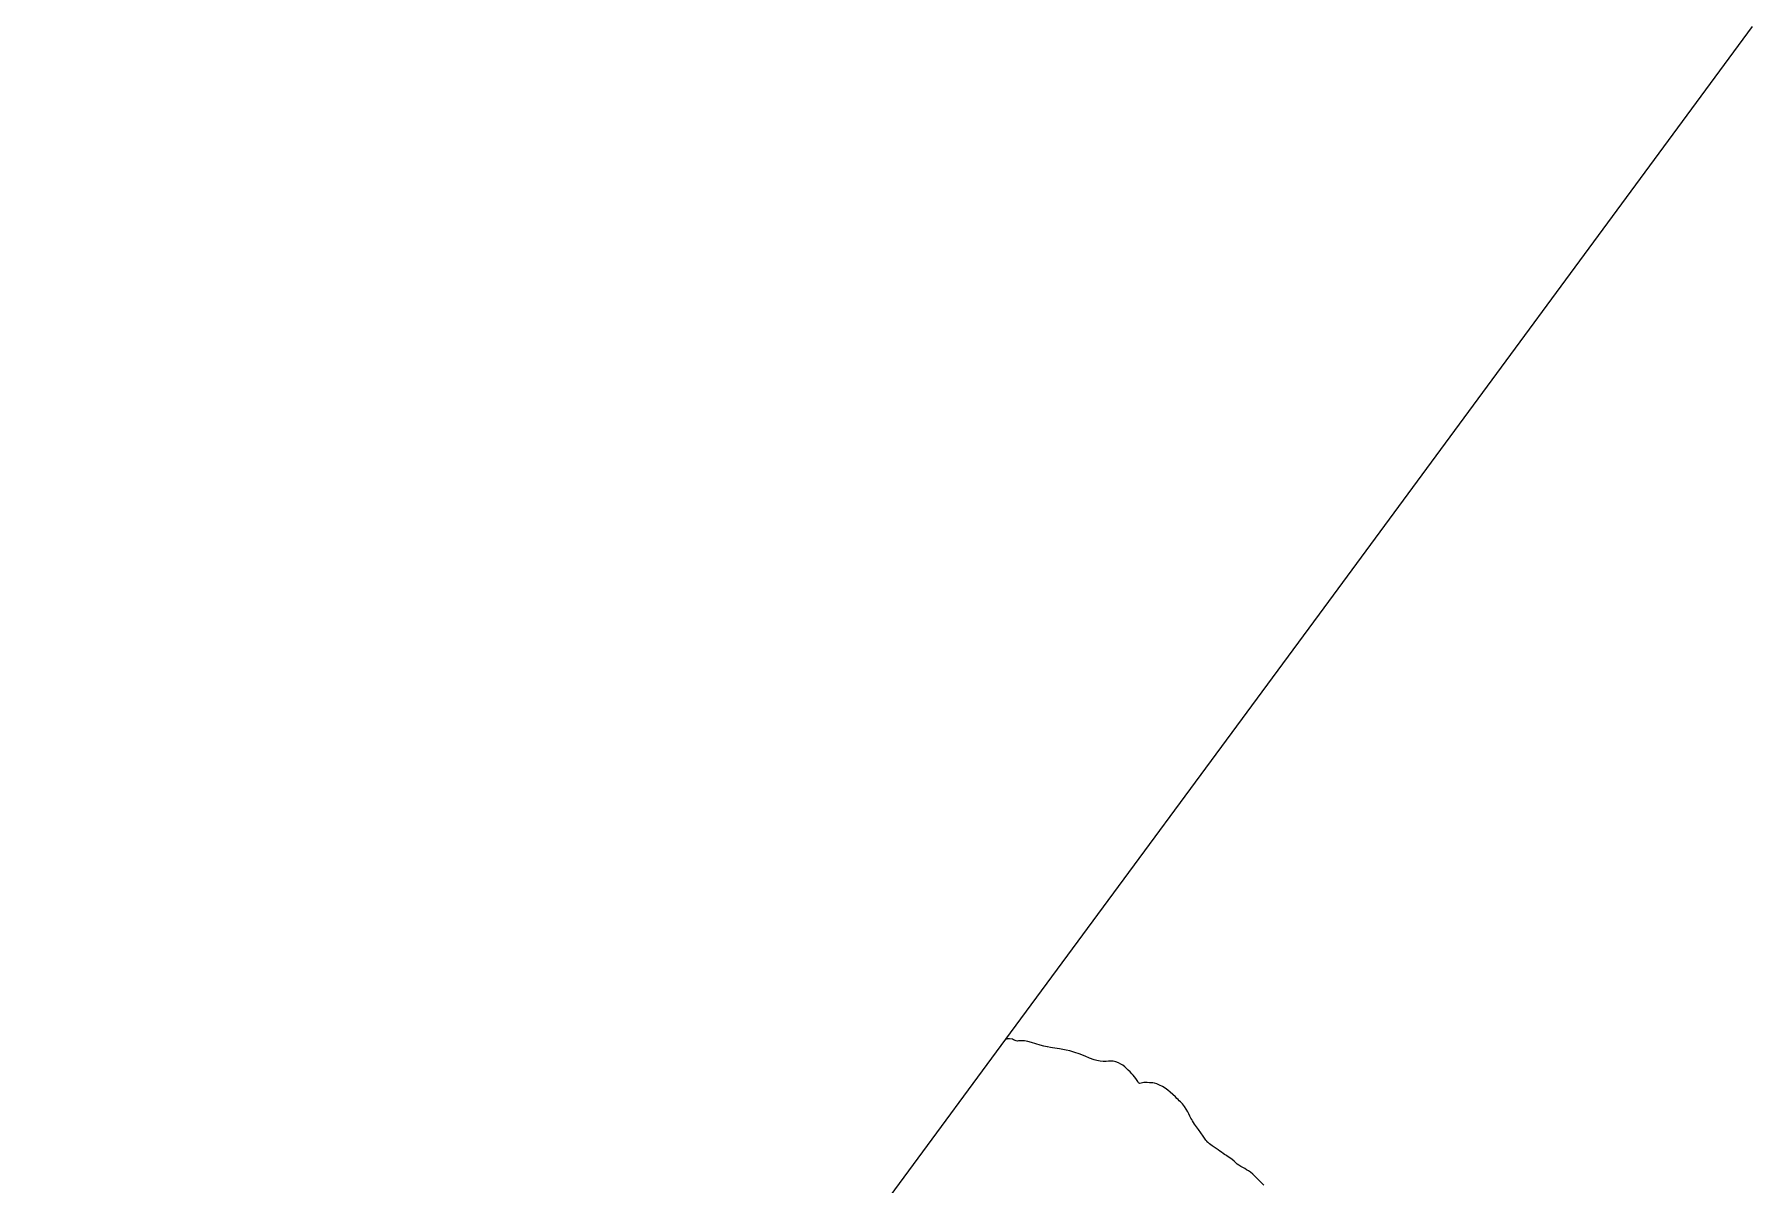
# Model space of a CAD drawing. Header units: inches. Extents: x 11258954 to 11313122, y 3645444 to 3695200.
# Drawn here: x 11263950 to 11266474, y 3673760 to 3675451 of the extents above; entities that cross this region are included whole.
import ezdxf

# ---------------------------------------------------------------- set-up
doc = ezdxf.new("R2010")
doc.units = ezdxf.units.IN
doc.header["$MEASUREMENT"] = 0
for name, color, linetype in [('SchoolBoardDistrict', 253, 'Continuous'), ('SchoolZone_Elementary', 251, 'Continuous'), ('SchoolZone_High', 63, 'Continuous'), ('SchoolZone_Middle', 154, 'Continuous')]:
    doc.layers.add(name, color=color, linetype=linetype)

msp = doc.modelspace()

# ---------------------------------------------------------------- linework, layer by layer
at = {"layer": 'SchoolBoardDistrict'}
msp.add_lwpolyline([(11263950.344, 3672041.25), (11264000, 3672108.249), (11264277.6155, 3672482.822), (11264337.8175, 3672564.05), (11264337.84, 3672564.08), (11264455.4045, 3672722.705), (11264455.4145, 3672722.718), (11264672.269, 3673015.3095), (11264761.719, 3673136), (11264761.7555, 3673136.05), (11264979.5, 3673433.625), (11264979.524, 3673433.658), (11264992.6875, 3673451.625), (11265228.219, 3673771.25), (11265228.2665, 3673771.3145), (11265377.5315, 3673973.875), (11265377.5835, 3673973.9455), (11265844.875, 3674608), (11266474.469, 3675462.1875)], dxfattribs=at)
at = {"layer": 'SchoolZone_Elementary'}
msp.add_polyline3d([(11265756.344, 3673759.5625, 0), (11265754.844, 3673760.9375, 0), (11265753.469, 3673762.25, 0), (11265750.594, 3673765.25, 0), (11265747.6875, 3673768.3125, 0), (11265744.375, 3673771.75, 0), (11265740.25, 3673775.625, 0), (11265736.9375, 3673778.375, 0), (11265734, 3673780.5, 0), (11265731.1875, 3673782.1875, 0), (11265728.2815, 3673783.8125, 0), (11265725.5315, 3673785.375, 0), (11265722.6875, 3673787, 0), (11265719.9375, 3673788.6875, 0), (11265717.469, 3673790.4375, 0), (11265715.094, 3673792.4375, 0), (11265712.75, 3673794.625, 0), (11265710.0315, 3673797.0625, 0), (11265706.469, 3673799.8125, 0), (11265704.1875, 3673801.375, 0), (11265702.25, 3673802.5, 0), (11265700.5625, 3673803.5, 0), (11265698.875, 3673804.4375, 0), (11265696.5, 3673806, 0), (11265694, 3673807.75, 0), (11265691.5625, 3673809.5625, 0), (11265689.2815, 3673811.25, 0), (11265686.469, 3673813.1875, 0), (11265683.5625, 3673815.125, 0), (11265680.3125, 3673817.4375, 0), (11265676.469, 3673820.4375, 0), (11265674.6645, 3673822.0295, 0), (11265674.344, 3673822.3125, 0), (11265672.75, 3673823.9375, 0), (11265671.4375, 3673825.5, 0), (11265670.2815, 3673827.0625, 0), (11265667.1875, 3673831.5, 0), (11265663.875, 3673836.4375, 0), (11265660.594, 3673841.25, 0), (11265657.6565, 3673845.4375, 0), (11265656.2815, 3673847.3125, 0), (11265654.8125, 3673849.3125, 0), (11265653.1875, 3673851.625, 0), (11265651.469, 3673854.25, 0), (11265650.5, 3673855.875, 0), (11265649.375, 3673857.875, 0), (11265647.7815, 3673861.125, 0), (11265646.375, 3673864.1875, 0), (11265644.875, 3673867.25, 0), (11265642.5, 3673871.25, 0), (11265639.75, 3673875.1875, 0), (11265636.7815, 3673878.875, 0), (11265633.875, 3673882.0625, 0), (11265632.2815, 3673883.625, 0), (11265630.594, 3673885.25, 0), (11265628.75, 3673887.0625, 0), (11265626.6565, 3673889.0625, 0), (11265622.5625, 3673892.9375, 0), (11265618.875, 3673896.3125, 0), (11265615.219, 3673899.25, 0), (11265611.2815, 3673902.0625, 0), (11265607.4375, 3673904.5, 0), (11265603.375, 3673906.6875, 0), (11265599.375, 3673908.4375, 0), (11265595.6565, 3673909.4375, 0), (11265593.5, 3673909.6875, 0), (11265591.125, 3673909.8125, 0), (11265588.375, 3673910, 0), (11265585.0625, 3673910.25, 0), (11265583.5315, 3673910.375, 0), (11265582.3125, 3673910.4375, 0), (11265581.219, 3673910.4375, 0), (11265580.0625, 3673910.25, 0), (11265578.219, 3673909.8125, 0), (11265576.25, 3673909.3125, 0), (11265574.4375, 3673909.0625, 0), (11265573.0625, 3673909.4375, 0), (11265572.4065, 3673910.0625, 0), (11265571.8125, 3673911, 0), (11265571.1875, 3673912.0625, 0), (11265570.469, 3673913.25, 0), (11265568.375, 3673916.3125, 0), (11265566.375, 3673918.8125, 0), (11265564.344, 3673921.0625, 0), (11265562.2815, 3673923.25, 0), (11265559.844, 3673925.8125, 0), (11265557.3125, 3673928.4375, 0), (11265554.6875, 3673931.0625, 0), (11265552.0625, 3673933.4375, 0), (11265549.2815, 3673935.625, 0), (11265546.344, 3673937.5, 0), (11265542.969, 3673939.1875, 0), (11265538.875, 3673940.8125, 0), (11265534.969, 3673941.75, 0), (11265531.469, 3673941.875, 0), (11265528.1875, 3673941.625, 0), (11265524.875, 3673941.25, 0), (11265520.4065, 3673941.25, 0), (11265515.7815, 3673941.6875, 0), (11265511.2815, 3673942.5, 0), (11265507.0625, 3673943.625, 0), (11265500.375, 3673946.0625, 0), (11265493.7815, 3673948.875, 0), (11265492.469, 3673949.4375, 0), (11265486.4375, 3673951.875, 0), (11265477.469, 3673955.0625, 0), (11265471.219, 3673956.875, 0), (11265465.969, 3673958.0625, 0), (11265461.094, 3673958.875, 0), (11265456.0625, 3673959.625, 0), (11265452.6875, 3673960.125, 0), (11265449.25, 3673960.6875, 0), (11265445.9065, 3673961.25, 0), (11265442.875, 3673961.8125, 0), (11265438.5625, 3673962.6875, 0), (11265438.2815, 3673962.75, 0), (11265433.4375, 3673963.875, 0), (11265428.0315, 3673965.25, 0), (11265421.6565, 3673967.0625, 0), (11265415.25, 3673969.0625, 0), (11265409.9065, 3673970.75, 0), (11265404.969, 3673971.8125, 0), (11265399.875, 3673971.8125, 0), (11265398.094, 3673971.5625, 0), (11265396.25, 3673971.375, 0), (11265394.4375, 3673971.25, 0), (11265392.6565, 3673971.4375, 0), (11265391.3125, 3673971.875, 0), (11265390.0625, 3673972.5, 0), (11265388.7815, 3673973.1875, 0), (11265387.2815, 3673973.8125, 0), (11265382.9065, 3673974.6875, 0), (11265379.405, 3673974.316, 0), (11265379.2315, 3673974.2975, 0), (11265378.7815, 3673974.25, 0), (11265377.5315, 3673973.875, 0), (11265844.875, 3674608, 0), (11266474.469, 3675462.1875, 0)], dxfattribs=at)
at = {"layer": 'SchoolZone_High'}
msp.add_polyline3d([(11265756.344, 3673759.5625, 0), (11265754.844, 3673760.9375, 0), (11265753.469, 3673762.25, 0), (11265750.594, 3673765.25, 0), (11265747.6875, 3673768.3125, 0), (11265744.375, 3673771.75, 0), (11265740.25, 3673775.625, 0), (11265736.9375, 3673778.375, 0), (11265734, 3673780.5, 0), (11265731.1875, 3673782.1875, 0), (11265728.2815, 3673783.8125, 0), (11265725.5315, 3673785.375, 0), (11265722.6875, 3673787, 0), (11265719.9375, 3673788.6875, 0), (11265717.469, 3673790.4375, 0), (11265715.094, 3673792.4375, 0), (11265712.75, 3673794.625, 0), (11265710.0315, 3673797.0625, 0), (11265706.469, 3673799.8125, 0), (11265704.1875, 3673801.375, 0), (11265702.25, 3673802.5, 0), (11265700.5625, 3673803.5, 0), (11265698.875, 3673804.4375, 0), (11265696.5, 3673806, 0), (11265694, 3673807.75, 0), (11265691.5625, 3673809.5625, 0), (11265689.2815, 3673811.25, 0), (11265686.469, 3673813.1875, 0), (11265683.5625, 3673815.125, 0), (11265680.3125, 3673817.4375, 0), (11265676.469, 3673820.4375, 0), (11265674.6645, 3673822.0295, 0), (11265674.344, 3673822.3125, 0), (11265672.75, 3673823.9375, 0), (11265671.4375, 3673825.5, 0), (11265670.2815, 3673827.0625, 0), (11265667.1875, 3673831.5, 0), (11265663.875, 3673836.4375, 0), (11265660.594, 3673841.25, 0), (11265657.6565, 3673845.4375, 0), (11265656.2815, 3673847.3125, 0), (11265654.8125, 3673849.3125, 0), (11265653.1875, 3673851.625, 0), (11265651.469, 3673854.25, 0), (11265650.5, 3673855.875, 0), (11265649.375, 3673857.875, 0), (11265647.7815, 3673861.125, 0), (11265646.375, 3673864.1875, 0), (11265644.875, 3673867.25, 0), (11265642.5, 3673871.25, 0), (11265639.75, 3673875.1875, 0), (11265636.7815, 3673878.875, 0), (11265633.875, 3673882.0625, 0), (11265632.2815, 3673883.625, 0), (11265630.594, 3673885.25, 0), (11265628.75, 3673887.0625, 0), (11265626.6565, 3673889.0625, 0), (11265622.5625, 3673892.9375, 0), (11265618.875, 3673896.3125, 0), (11265615.219, 3673899.25, 0), (11265611.2815, 3673902.0625, 0), (11265607.4375, 3673904.5, 0), (11265603.375, 3673906.6875, 0), (11265599.375, 3673908.4375, 0), (11265595.6565, 3673909.4375, 0), (11265593.5, 3673909.6875, 0), (11265591.125, 3673909.8125, 0), (11265588.375, 3673910, 0), (11265585.0625, 3673910.25, 0), (11265583.5315, 3673910.375, 0), (11265582.3125, 3673910.4375, 0), (11265581.219, 3673910.4375, 0), (11265580.0625, 3673910.25, 0), (11265578.219, 3673909.8125, 0), (11265576.25, 3673909.3125, 0), (11265574.4375, 3673909.0625, 0), (11265573.0625, 3673909.4375, 0), (11265572.4065, 3673910.0625, 0), (11265571.8125, 3673911, 0), (11265571.1875, 3673912.0625, 0), (11265570.469, 3673913.25, 0), (11265568.375, 3673916.3125, 0), (11265566.375, 3673918.8125, 0), (11265564.344, 3673921.0625, 0), (11265562.2815, 3673923.25, 0), (11265559.844, 3673925.8125, 0), (11265557.3125, 3673928.4375, 0), (11265554.6875, 3673931.0625, 0), (11265552.0625, 3673933.4375, 0), (11265549.2815, 3673935.625, 0), (11265546.344, 3673937.5, 0), (11265542.969, 3673939.1875, 0), (11265538.875, 3673940.8125, 0), (11265534.969, 3673941.75, 0), (11265531.469, 3673941.875, 0), (11265528.1875, 3673941.625, 0), (11265524.875, 3673941.25, 0), (11265520.4065, 3673941.25, 0), (11265515.7815, 3673941.6875, 0), (11265511.2815, 3673942.5, 0), (11265507.0625, 3673943.625, 0), (11265500.375, 3673946.0625, 0), (11265493.7815, 3673948.875, 0), (11265492.469, 3673949.4375, 0), (11265486.4375, 3673951.875, 0), (11265477.469, 3673955.0625, 0), (11265471.219, 3673956.875, 0), (11265465.969, 3673958.0625, 0), (11265461.094, 3673958.875, 0), (11265456.0625, 3673959.625, 0), (11265452.6875, 3673960.125, 0), (11265449.25, 3673960.6875, 0), (11265445.9065, 3673961.25, 0), (11265442.875, 3673961.8125, 0), (11265438.5625, 3673962.6875, 0), (11265438.2815, 3673962.75, 0), (11265433.4375, 3673963.875, 0), (11265428.0315, 3673965.25, 0), (11265421.6565, 3673967.0625, 0), (11265415.25, 3673969.0625, 0), (11265409.9065, 3673970.75, 0), (11265404.969, 3673971.8125, 0), (11265399.875, 3673971.8125, 0), (11265398.094, 3673971.5625, 0), (11265396.25, 3673971.375, 0), (11265394.4375, 3673971.25, 0), (11265392.6565, 3673971.4375, 0), (11265391.3125, 3673971.875, 0), (11265390.0625, 3673972.5, 0), (11265388.7815, 3673973.1875, 0), (11265387.2815, 3673973.8125, 0), (11265382.9065, 3673974.6875, 0), (11265379.405, 3673974.316, 0), (11265379.2315, 3673974.2975, 0), (11265378.7815, 3673974.25, 0), (11265377.5315, 3673973.875, 0), (11265844.875, 3674608, 0), (11266474.469, 3675462.1875, 0)], dxfattribs=at)
at = {"layer": 'SchoolZone_Middle'}
msp.add_polyline3d([(11265756.344, 3673759.5625, 0), (11265754.844, 3673760.9375, 0), (11265753.469, 3673762.25, 0), (11265750.594, 3673765.25, 0), (11265747.6875, 3673768.3125, 0), (11265744.375, 3673771.75, 0), (11265740.25, 3673775.625, 0), (11265736.9375, 3673778.375, 0), (11265734, 3673780.5, 0), (11265731.1875, 3673782.1875, 0), (11265728.2815, 3673783.8125, 0), (11265725.5315, 3673785.375, 0), (11265722.6875, 3673787, 0), (11265719.9375, 3673788.6875, 0), (11265717.469, 3673790.4375, 0), (11265715.094, 3673792.4375, 0), (11265712.75, 3673794.625, 0), (11265710.0315, 3673797.0625, 0), (11265706.469, 3673799.8125, 0), (11265704.1875, 3673801.375, 0), (11265702.25, 3673802.5, 0), (11265700.5625, 3673803.5, 0), (11265698.875, 3673804.4375, 0), (11265696.5, 3673806, 0), (11265694, 3673807.75, 0), (11265691.5625, 3673809.5625, 0), (11265689.2815, 3673811.25, 0), (11265686.469, 3673813.1875, 0), (11265683.5625, 3673815.125, 0), (11265680.3125, 3673817.4375, 0), (11265676.469, 3673820.4375, 0), (11265674.6645, 3673822.0295, 0), (11265674.344, 3673822.3125, 0), (11265672.75, 3673823.9375, 0), (11265671.4375, 3673825.5, 0), (11265670.2815, 3673827.0625, 0), (11265667.1875, 3673831.5, 0), (11265663.875, 3673836.4375, 0), (11265660.594, 3673841.25, 0), (11265657.6565, 3673845.4375, 0), (11265656.2815, 3673847.3125, 0), (11265654.8125, 3673849.3125, 0), (11265653.1875, 3673851.625, 0), (11265651.469, 3673854.25, 0), (11265650.5, 3673855.875, 0), (11265649.375, 3673857.875, 0), (11265647.7815, 3673861.125, 0), (11265646.375, 3673864.1875, 0), (11265644.875, 3673867.25, 0), (11265642.5, 3673871.25, 0), (11265639.75, 3673875.1875, 0), (11265636.7815, 3673878.875, 0), (11265633.875, 3673882.0625, 0), (11265632.2815, 3673883.625, 0), (11265630.594, 3673885.25, 0), (11265628.75, 3673887.0625, 0), (11265626.6565, 3673889.0625, 0), (11265622.5625, 3673892.9375, 0), (11265618.875, 3673896.3125, 0), (11265615.219, 3673899.25, 0), (11265611.2815, 3673902.0625, 0), (11265607.4375, 3673904.5, 0), (11265603.375, 3673906.6875, 0), (11265599.375, 3673908.4375, 0), (11265595.6565, 3673909.4375, 0), (11265593.5, 3673909.6875, 0), (11265591.125, 3673909.8125, 0), (11265588.375, 3673910, 0), (11265585.0625, 3673910.25, 0), (11265583.5315, 3673910.375, 0), (11265582.3125, 3673910.4375, 0), (11265581.219, 3673910.4375, 0), (11265580.0625, 3673910.25, 0), (11265578.219, 3673909.8125, 0), (11265576.25, 3673909.3125, 0), (11265574.4375, 3673909.0625, 0), (11265573.0625, 3673909.4375, 0), (11265572.4065, 3673910.0625, 0), (11265571.8125, 3673911, 0), (11265571.1875, 3673912.0625, 0), (11265570.469, 3673913.25, 0), (11265568.375, 3673916.3125, 0), (11265566.375, 3673918.8125, 0), (11265564.344, 3673921.0625, 0), (11265562.2815, 3673923.25, 0), (11265559.844, 3673925.8125, 0), (11265557.3125, 3673928.4375, 0), (11265554.6875, 3673931.0625, 0), (11265552.0625, 3673933.4375, 0), (11265549.2815, 3673935.625, 0), (11265546.344, 3673937.5, 0), (11265542.969, 3673939.1875, 0), (11265538.875, 3673940.8125, 0), (11265534.969, 3673941.75, 0), (11265531.469, 3673941.875, 0), (11265528.1875, 3673941.625, 0), (11265524.875, 3673941.25, 0), (11265520.4065, 3673941.25, 0), (11265515.7815, 3673941.6875, 0), (11265511.2815, 3673942.5, 0), (11265507.0625, 3673943.625, 0), (11265500.375, 3673946.0625, 0), (11265493.7815, 3673948.875, 0), (11265492.469, 3673949.4375, 0), (11265486.4375, 3673951.875, 0), (11265477.469, 3673955.0625, 0), (11265471.219, 3673956.875, 0), (11265465.969, 3673958.0625, 0), (11265461.094, 3673958.875, 0), (11265456.0625, 3673959.625, 0), (11265452.6875, 3673960.125, 0), (11265449.25, 3673960.6875, 0), (11265445.9065, 3673961.25, 0), (11265442.875, 3673961.8125, 0), (11265438.5625, 3673962.6875, 0), (11265438.2815, 3673962.75, 0), (11265433.4375, 3673963.875, 0), (11265428.0315, 3673965.25, 0), (11265421.6565, 3673967.0625, 0), (11265415.25, 3673969.0625, 0), (11265409.9065, 3673970.75, 0), (11265404.969, 3673971.8125, 0), (11265399.875, 3673971.8125, 0), (11265398.094, 3673971.5625, 0), (11265396.25, 3673971.375, 0), (11265394.4375, 3673971.25, 0), (11265392.6565, 3673971.4375, 0), (11265391.3125, 3673971.875, 0), (11265390.0625, 3673972.5, 0), (11265388.7815, 3673973.1875, 0), (11265387.2815, 3673973.8125, 0), (11265382.9065, 3673974.6875, 0), (11265379.405, 3673974.316, 0), (11265379.2315, 3673974.2975, 0), (11265378.7815, 3673974.25, 0), (11265377.5315, 3673973.875, 0), (11265844.875, 3674608, 0), (11266474.469, 3675462.1875, 0)], dxfattribs=at)

doc.saveas('drawing.dxf')
